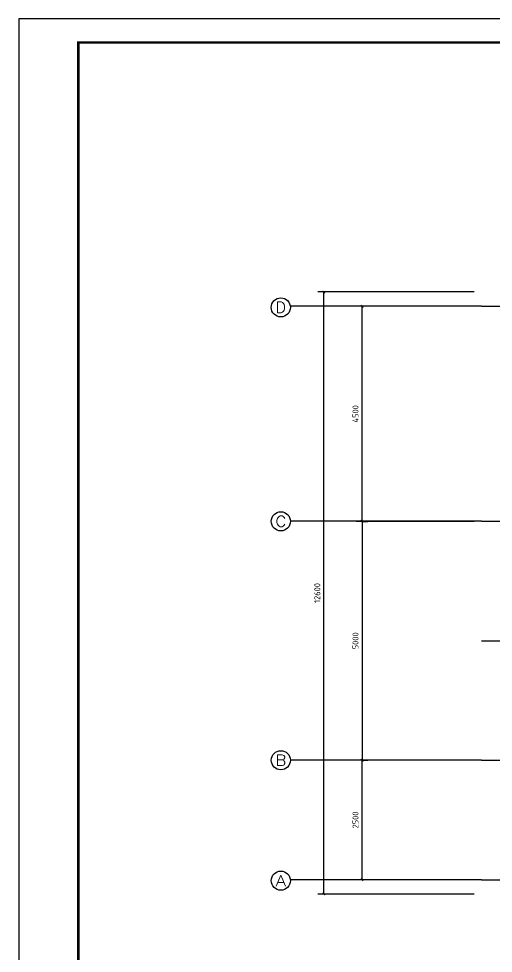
# Model space of a CAD drawing. Extents: x 5136380 to 5447195, y -425726 to -253846.
# Drawn here: x 5260793 to 5270734, y -389733 to -370173 of the extents above; entities that cross this region are included whole.
import ezdxf
from ezdxf.enums import TextEntityAlignment as Align

# ---------------------------------------------------------------- set-up
doc = ezdxf.new("R2010")
doc.units = 0
doc.header["$LTSCALE"] = 1000
doc.header["$MEASUREMENT"] = 0
doc.linetypes.add('DOTE', pattern=[2.42, 2, -0.2, 0.02, -0.2])
doc.layers.get('0').update_dxf_attribs({"linetype": 'CONTINUOUS'})
doc.layers.get('Defpoints').update_dxf_attribs({"linetype": 'CONTINUOUS'})
for name, color, linetype in [('AXIS', 3, 'CONTINUOUS'), ('AXIS_TEXT', 7, 'CONTINUOUS'), ('DOTE', 252, 'CONTINUOUS'), ('PUB_TITLE', 4, 'CONTINUOUS')]:
    doc.layers.add(name, color=color, linetype=linetype)
doc.styles.add('_TCH_AXIS', font='COMPLEX', dxfattribs={"bigfont": 'GBCBIG'})
doc.styles.add('COMPLEX', font='COMPLEX')
doc.styles.add('sceie', font='sceie.shx', dxfattribs={"bigfont": 'sceic.shx'})
doc.dimstyles.new('副本 STANDARD', dxfattribs={"dimscale": 50, "dimtxt": 2.5, "dimasz": 1, "dimexe": 2.5, "dimexo": 3, "dimgap": 1.5, "dimtad": 1, "dimdec": 0, "dimzin": 0, "dimdsep": 46, "dimtxsty": 'sceie', "dimblk": 'ARCHTICK', "dimcen": 0.09, "dimadec": 0, "dimazin": 0, "dimtfac": 1, "dimtdec": 0, "dimtix": 1, "dimtmove": 2, "dimatfit": 3, "dimfxl": 0, "dimtolj": 1, "dimtzin": 0, "dimarcsym": 0})

# ---------------------------------------------------------------- blocks, each defined once
blk = doc.blocks.new('_ArchTick')
at = {"color": 0, "linetype": 'ByBlock', "const_width": 0.4}
blk.add_lwpolyline([(-0.5, -0.5), (0.5, 0.5)], dxfattribs=at)
blk = doc.blocks.new('*D199')
at = {"color": 0, "lineweight": -2, "transparency": 16777216}
for p, q in [((5270334, -385693), (5267859, -385693)), ((5267984, -388193), (5267984, -385693)), ((5270334, -388193), (5267859, -388193))]:
    blk.add_line(p, q, dxfattribs=at)
at = {"layer": 'Defpoints', "color": 0, "transparency": 16777216}
for p in [(5267984, -385693), (5270484, -385693), (5270484, -388193)]:
    blk.add_point(p, dxfattribs=at)
at = {"color": 0, "lineweight": -2, "transparency": 16777216, "xscale": 50, "yscale": 50, "zscale": 50}
for p, rotation in [((5267984, -385693), 90), ((5267984, -388193), 270)]:
    blk.add_blockref('_ArchTick', p, dxfattribs=dict(at, rotation=rotation))
at = {"color": 0, "transparency": 16777216, "insert": (5267847, -386943), "char_height": 125, "attachment_point": 5, "rotation": 90, "style": 'sceie'}
blk.add_mtext('\\A1;2500', dxfattribs=at)
blk = doc.blocks.new('*D200')
at = {"color": 0, "lineweight": -2, "transparency": 16777216}
for p, q in [((5270334, -376193), (5267859, -376193)), ((5267984, -380693), (5267984, -376193)), ((5270334, -380693), (5267859, -380693))]:
    blk.add_line(p, q, dxfattribs=at)
at = {"layer": 'Defpoints', "color": 0, "transparency": 16777216}
for p in [(5267984, -376193), (5270484, -376193), (5270484, -380693)]:
    blk.add_point(p, dxfattribs=at)
at = {"color": 0, "lineweight": -2, "transparency": 16777216, "xscale": 50, "yscale": 50, "zscale": 50}
for p, rotation in [((5267984, -376193), 90), ((5267984, -380693), 270)]:
    blk.add_blockref('_ArchTick', p, dxfattribs=dict(at, rotation=rotation))
at = {"color": 0, "transparency": 16777216, "insert": (5267847, -378443), "char_height": 125, "attachment_point": 5, "rotation": 90, "style": 'sceie'}
blk.add_mtext('\\A1;4500', dxfattribs=at)
blk = doc.blocks.new('*D201')
at = {"color": 0, "lineweight": -2, "transparency": 16777216}
for p, q in [((5270334, -375893), (5267059, -375893)), ((5267184, -388493), (5267184, -375893)), ((5270334, -388493), (5267059, -388493))]:
    blk.add_line(p, q, dxfattribs=at)
at = {"layer": 'Defpoints', "color": 0, "transparency": 16777216}
for p in [(5267184, -375893), (5270484, -375893), (5270484, -388493)]:
    blk.add_point(p, dxfattribs=at)
at = {"color": 0, "lineweight": -2, "transparency": 16777216, "xscale": 50, "yscale": 50, "zscale": 50}
for p, rotation in [((5267184, -375893), 90), ((5267184, -388493), 270)]:
    blk.add_blockref('_ArchTick', p, dxfattribs=dict(at, rotation=rotation))
at = {"color": 0, "transparency": 16777216, "insert": (5267047, -382193), "char_height": 125, "attachment_point": 5, "rotation": 90, "style": 'sceie'}
blk.add_mtext('\\A1;12600', dxfattribs=at)
blk = doc.blocks.new('_AXISO')
blk.add_circle((0, 0), 0.5)
at = {"layer": 'AXIS_TEXT', "style": 'COMPLEX', "width": 1.041667}
blk.add_attdef('A', text='', height=0.56, dxfattribs=at).set_placement((-0.25, -0.28), (0.25, -0.28), align=Align.FIT)
blk = doc.blocks.new('*D185')
at = {"color": 0, "lineweight": -2, "transparency": 16777216}
for p, q in [((5267984, -380693), (5268109, -380693)), ((5267984, -380693), (5267984, -385693)), ((5267984, -385693), (5268109, -385693))]:
    blk.add_line(p, q, dxfattribs=at)
at = {"layer": 'Defpoints', "color": 0, "transparency": 16777216}
for p in [(5267984, -380693), (5267984, -385693), (5267984, -385693)]:
    blk.add_point(p, dxfattribs=at)
at = {"color": 0, "lineweight": -2, "transparency": 16777216, "xscale": 50, "yscale": 50, "zscale": 50}
for p, rotation in [((5267984, -380693), 90), ((5267984, -385693), 270)]:
    blk.add_blockref('_ArchTick', p, dxfattribs=dict(at, rotation=rotation))
at = {"color": 0, "transparency": 16777216, "insert": (5267847, -383193), "char_height": 125, "attachment_point": 5, "rotation": 90, "style": 'sceie'}
blk.add_mtext('\\A1;5000', dxfattribs=at)

msp = doc.modelspace()

# ---------------------------------------------------------------- linework, layer by layer
at = {"layer": 'AXIS', "color": 0}
for p, q in [((5270484.1, -376192.7), (5266484.1, -376192.7)), ((5270484.1, -380692.7), (5266484.1, -380692.7)), ((5270484.1, -385692.7), (5266484.1, -385692.7)), ((5270484.1, -388192.7), (5266484.1, -388192.7))]:
    msp.add_line(p, q, dxfattribs=at)
at = {"layer": 'DOTE', "linetype": 'DOTE'}
for p, q in [((5270484.1, -376192.7), (5290884.1, -376192.7)), ((5270484.1, -380692.7), (5290884.1, -380692.7)), ((5270484.1, -383192.7), (5278784.1, -383192.7)), ((5270484.1, -385692.7), (5290884.1, -385692.7)), ((5270484.1, -388192.7), (5290884.1, -388192.7))]:
    msp.add_line(p, q, dxfattribs=at)
at = {"layer": 'PUB_TITLE', "color": 4}
msp.add_lwpolyline([(5260793, -399873.5), (5302843, -399873.5), (5302843, -370173.5), (5260793, -370173.5)], close=True, dxfattribs=at)
at = {"layer": 'PUB_TITLE', "color": 4, "const_width": 50}
msp.add_lwpolyline([(5262043, -399373.5), (5302343, -399373.5), (5302343, -370673.5), (5262043, -370673.5)], close=True, dxfattribs=at)

# ---------------------------------------------------------------- block references
at = {"layer": 'AXIS', "color": 0}
ref = msp.add_blockref('_AXISO', (5266282.8, -376215.3), dxfattribs=dict(at, xscale=400, yscale=400, zscale=400))
ref.add_attrib('A', 'D', dxfattribs={"layer": 'AXIS_TEXT', "color": 0, "height": 226.3, "style": '_TCH_AXIS', "width": 1.235294}).set_placement((5266169.6, -376328.4), (5266395.9, -376328.4), align=Align.FIT)
ref = msp.add_blockref('_AXISO', (5266284.1, -380692.7), dxfattribs=dict(at, xscale=400, yscale=400, zscale=400))
ref.add_attrib('A', 'C', dxfattribs={"layer": 'AXIS_TEXT', "color": 0, "height": 226.3, "style": '_TCH_AXIS', "width": 1.4}).set_placement((5266170.9, -380805.9), (5266397.2, -380805.9), align=Align.FIT)
ref = msp.add_blockref('_AXISO', (5266284.1, -385692.7), dxfattribs=dict(at, xscale=400, yscale=400, zscale=400))
ref.add_attrib('A', 'B', dxfattribs={"layer": 'AXIS_TEXT', "color": 0, "height": 226.3, "style": '_TCH_AXIS', "width": 1.235294}).set_placement((5266170.9, -385805.9), (5266397.2, -385805.9), align=Align.FIT)
ref = msp.add_blockref('_AXISO', (5266283.1, -388212.4), dxfattribs=dict(at, xscale=400, yscale=400, zscale=400))
ref.add_attrib('A', 'A', dxfattribs={"layer": 'AXIS_TEXT', "color": 0, "height": 226.3, "style": '_TCH_AXIS', "width": 1.166667}).set_placement((5266169.9, -388325.5), (5266396.2, -388325.5), align=Align.FIT)

# ---------------------------------------------------------------- dimensions: what is measured, and where the dimension line sits
at = {"color": 0}
for p1, p2, distance, picture, middle in [((5270484.1, -388492.7), (5270484.1, -375892.7), 3300, '*D201', (5267046.6, -382192.7)), ((5270484.1, -380692.7), (5270484.1, -376192.7), 2500, '*D200', (5267846.6, -378442.7)), ((5270484.1, -388192.7), (5270484.1, -385692.7), 2500, '*D199', (5267846.6, -386942.7))]:
    dim = msp.add_aligned_dim(p1=p1, p2=p2, distance=distance, dimstyle='副本 STANDARD', dxfattribs=at)
    dim.commit()
    dim.dimension.update_dxf_attribs({"geometry": picture, "text_midpoint": middle})
dim = msp.add_linear_dim(base=(5267984.1, -385692.7), p1=(5267984.1, -380692.7), p2=(5267984.1, -385692.7), angle=90, dimstyle='副本 STANDARD', dxfattribs=at)
dim.commit()
dim.dimension.update_dxf_attribs({"geometry": '*D185', "text_midpoint": (5267846.6, -383192.7)})

doc.saveas('drawing.dxf')
